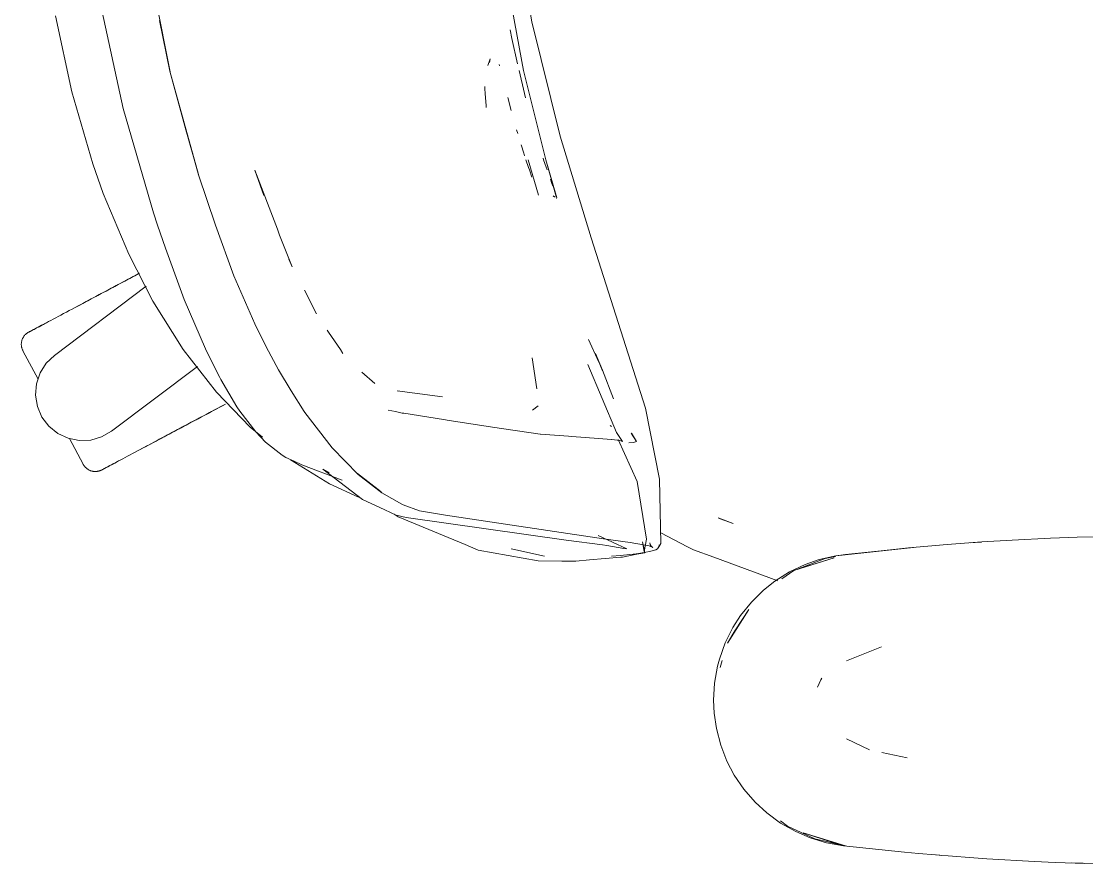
# Model space of a CAD drawing. Header units: millimetres. Extents: x 155927 to 326028, y -36033 to 97293.
# Drawn here: x 202404.6 to 202719, y 11123.2 to 11371.7 of the extents above; entities that cross this region are included whole.
import ezdxf

# ---------------------------------------------------------------- set-up
doc = ezdxf.new("R2010")
doc.units = ezdxf.units.MM
doc.header["$MEASUREMENT"] = 0
doc.layers.add('G-IMPT', color=8, linetype='CONTINUOUS', lineweight=9)
doc.layers.add('I-FURN', color=8, linetype='CONTINUOUS', lineweight=9)

msp = doc.modelspace()

# ---------------------------------------------------------------- linework, layer by layer
at = {"layer": 'G-IMPT'}
for p, q in [((202555.29, 11371.48), (202549.03, 11409.22)), ((202442.33, 11388.05), (202448.55, 11356.8)), ((202448.55, 11356.8), (202442.33, 11387.97)), ((202552.83, 11357.16), (202547.9, 11383.83)), ((202427.98, 11376.77), (202434.65, 11345.98)), ((202419.55, 11350.88), (202414.74, 11373.25)), ((202448.5, 11356.92), (202445.43, 11371.94)), ((202563.61, 11337.79), (202555.29, 11371.48)), ((202548.88, 11369.2), (202549.35, 11366.57)), ((202549.35, 11366.57), (202551.06, 11359.15)), ((202542.94, 11360.57), (202542.26, 11358.62)), ((202542.94, 11360.57), (202542.73, 11359.52)), ((202545.61, 11358.97), (202545.75, 11358.55)), ((202453.16, 11339.67), (202448.5, 11356.92)), ((202448.5, 11356.92), (202456.93, 11326.51)), ((202448.5, 11356.92), (202456.89, 11326.42)), ((202551.51, 11357.18), (202553.06, 11350.42)), ((202552.83, 11357.16), (202559.38, 11330.84)), ((202541.41, 11352.47), (202541.41, 11351.77)), ((202541.51, 11350.4), (202541.41, 11351.77)), ((202425.73, 11329.64), (202419.55, 11350.88)), ((202541.51, 11350.4), (202541.78, 11346.7)), ((202549.21, 11345.34), (202548.21, 11349.2)), ((202553.06, 11350.42), (202553.4, 11349.14)), ((202443.59, 11315.15), (202434.65, 11345.98)), ((202541.78, 11346.7), (202541.82, 11346.21)), ((202549.21, 11345.34), (202548.82, 11346.87)), ((202453.16, 11339.67), (202456.93, 11326.51)), ((202551.12, 11338.55), (202550.78, 11339.67)), ((202563.61, 11337.79), (202572.79, 11307.82)), ((202552.89, 11332.76), (202552.11, 11335.26)), ((202553.14, 11331.98), (202552.89, 11332.76)), ((202428.8, 11320.91), (202425.73, 11329.64)), ((202554.29, 11328.55), (202553.52, 11330.85)), ((202554.18, 11330.85), (202557.22, 11320.42)), ((202558.75, 11330.84), (202558.6, 11331.3)), ((202558.75, 11330.84), (202559.48, 11328.62)), ((202559.38, 11330.84), (202562.65, 11319.62)), ((202559.38, 11330.84), (202562.44, 11320.31)), ((202559.38, 11330.84), (202562.49, 11320.02)), ((202461.9, 11311.51), (202456.89, 11326.42)), ((202473.49, 11327.76), (202476.21, 11320.33)), ((202473.49, 11327.76), (202480.2, 11310.31)), ((202554.29, 11328.55), (202554.55, 11327.83)), ((202555.31, 11325.67), (202554.55, 11327.83)), ((202559.77, 11327.82), (202559.48, 11328.62)), ((202560.76, 11325.06), (202561.1, 11324.09)), ((202561.1, 11324.09), (202561.5, 11323.02)), ((202428.8, 11320.91), (202436.32, 11302.93)), ((202561.55, 11320.16), (202562.17, 11319.77)), ((202561.55, 11320.16), (202561.77, 11320.01)), ((202562.44, 11320.31), (202562.49, 11320.02)), ((202562.65, 11319.62), (202562.51, 11319.38)), ((202443.59, 11315.15), (202444.79, 11311.55)), ((202447.13, 11304.73), (202444.79, 11311.55)), ((202461.9, 11311.51), (202467.36, 11296.63)), ((202480.2, 11310.31), (202480.86, 11308.59)), ((202480.86, 11308.59), (202484.59, 11299.26)), ((202572.79, 11307.82), (202588.78, 11257.58)), ((202447.13, 11304.73), (202452.73, 11289.65)), ((202436.32, 11302.93), (202443.41, 11289.16)), ((202484.59, 11299.26), (202483.59, 11301.5)), ((202467.36, 11296.63), (202473.53, 11282.4)), ((202491.76, 11285.42), (202488.22, 11292.39)), ((202443.41, 11289.16), (202452.38, 11274.86)), ((202454.21, 11285.97), (202452.73, 11289.65)), ((202458.98, 11275.02), (202454.21, 11285.97)), ((202476.92, 11275.67), (202473.53, 11282.4)), ((202495.29, 11279.95), (202494.9, 11280.53)), ((202498.78, 11274.82), (202495.29, 11279.95)), ((202575.08, 11271.14), (202572.03, 11277.85)), ((202452.38, 11274.86), (202462.19, 11262.26)), ((202458.98, 11275.02), (202459.2, 11274.57)), ((202463.2, 11266.56), (202459.2, 11274.57)), ((202476.92, 11275.67), (202480.49, 11268.88)), ((202498.78, 11274.82), (202499.54, 11273.71)), ((202576.1, 11268.56), (202574.08, 11273.68)), ((202576.1, 11268.76), (202574.08, 11273.66)), ((202574.08, 11273.66), (202576.1, 11268.56)), ((202556.75, 11263.23), (202555.35, 11272.39)), ((202580.24, 11250.42), (202571.8, 11270.4)), ((202484.26, 11262.65), (202480.49, 11268.88)), ((202505.06, 11268.18), (202508.97, 11264.85)), ((202576.1, 11268.76), (202579.35, 11260.29)), ((202463.2, 11266.56), (202463.5, 11265.96)), ((202463.5, 11265.96), (202468.24, 11257.97)), ((202556.75, 11263.23), (202556.7, 11263.58)), ((202472.15, 11251.97), (202462.19, 11262.26)), ((202484.26, 11262.65), (202488.14, 11256.56)), ((202528.91, 11260.9), (202515.56, 11262.68)), ((202515.56, 11262.68), (202516.03, 11262.54)), ((202469.1, 11256.68), (202468.24, 11257.97)), ((202557.1, 11258.28), (202555.46, 11257)), ((202592.97, 11236.62), (202588.78, 11257.58)), ((202473.82, 11250.55), (202469.1, 11256.68)), ((202488.14, 11256.56), (202488.31, 11256.3)), ((202496.33, 11245.86), (202488.31, 11256.3)), ((202512.87, 11256.98), (202515.04, 11256.52)), ((202515.04, 11256.52), (202517.02, 11256.1)), ((202517.49, 11256.03), (202517.02, 11256.1)), ((202529.21, 11254.22), (202517.49, 11256.03)), ((202529.21, 11254.22), (202529.82, 11254.13)), ((202530.33, 11254.05), (202529.82, 11254.13)), ((202472.15, 11251.97), (202475.82, 11248.97)), ((202543.69, 11251.94), (202530.33, 11254.05)), ((202543.69, 11251.94), (202557.76, 11249.9)), ((202578.78, 11252.14), (202578.35, 11252.41)), ((202476.71, 11247.52), (202473.82, 11250.55)), ((202557.84, 11249.89), (202557.76, 11249.9)), ((202557.84, 11249.89), (202566.08, 11249.28)), ((202566.08, 11249.28), (202567.07, 11249.2)), ((202567.07, 11249.2), (202574.93, 11248.64)), ((202574.93, 11248.64), (202578.8, 11248.35)), ((202578.88, 11248.34), (202578.8, 11248.35)), ((202578.88, 11248.34), (202581.26, 11248.04)), ((202582, 11247.75), (202580.24, 11250.42)), ((202586.34, 11235.92), (202580.73, 11248.27)), ((202581.28, 11248.04), (202581.26, 11248.04)), ((202581.28, 11248.04), (202582, 11247.75)), ((202586.2, 11247.75), (202584.61, 11250.21)), ((202584.61, 11250.21), (202586.14, 11247.73)), ((202586.14, 11247.73), (202584.65, 11250.2)), ((202481.58, 11243.66), (202476.71, 11247.52)), ((202496.33, 11245.86), (202504.06, 11237.96)), ((202583.91, 11247.28), (202585.27, 11247.45)), ((202585.27, 11247.45), (202586.14, 11247.73)), ((202586.2, 11247.75), (202586.14, 11247.73)), ((202481.58, 11243.66), (202482.71, 11243.04)), ((202482.71, 11243.04), (202485.15, 11241.87)), ((202495.52, 11235.23), (202484.07, 11242.35)), ((202485.15, 11241.87), (202487.38, 11240.8)), ((202499.28, 11236.29), (202487.38, 11240.8)), ((202493.63, 11239.52), (202495.47, 11238.47)), ((202493.63, 11239.52), (202505.33, 11230.58)), ((202504.14, 11231.25), (202495.52, 11235.23)), ((202503.86, 11238.27), (202510.81, 11232.87)), ((202503.86, 11238.27), (202507.43, 11235.46)), ((202511.03, 11232.54), (202504.06, 11237.96)), ((202510.81, 11232.87), (202507.43, 11235.46)), ((202586.34, 11235.92), (202589.06, 11218.87)), ((202592.97, 11236.62), (202593.36, 11217.64)), ((202511.03, 11232.54), (202516.87, 11229.26)), ((202511.85, 11227.54), (202505.33, 11230.58)), ((202516.87, 11229.26), (202517.29, 11229.04)), ((202522.08, 11227.29), (202517.29, 11229.04)), ((202511.85, 11227.54), (202515.22, 11225.97)), ((202514.61, 11226.26), (202515.78, 11225.49)), ((202518.21, 11225.33), (202515.22, 11225.97)), ((202522.08, 11227.29), (202529.75, 11225.99)), ((202545.52, 11223.6), (202529.75, 11225.99)), ((202515.78, 11225.49), (202532.23, 11218.69)), ((202565.43, 11218.65), (202518.21, 11225.33)), ((202576.39, 11219.04), (202545.52, 11223.6)), ((202610.23, 11225.16), (202614.7, 11223.53)), ((202610.23, 11225.16), (202610.82, 11224.9)), ((202614.7, 11223.53), (202610.82, 11224.9)), ((202583.27, 11216.02), (202574.87, 11220.01)), ((202593.29, 11220.82), (202601.19, 11216.68)), ((202728.46, 11219.78), (202716.15, 11219.49)), ((202532.23, 11218.69), (202535.59, 11217.3)), ((202539.45, 11215.71), (202535.59, 11217.3)), ((202565.43, 11218.65), (202576.09, 11217.21)), ((202577.39, 11217), (202576.09, 11217.21)), ((202584.24, 11217.93), (202576.39, 11219.04)), ((202577.39, 11217), (202582.41, 11216.16)), ((202590.51, 11216.82), (202584.24, 11217.93)), ((202587.88, 11218.16), (202588.37, 11215.29)), ((202587.88, 11218.16), (202588.61, 11214.88)), ((202588.37, 11215.29), (202589.06, 11218.87)), ((202589.89, 11216.99), (202590.51, 11216.82)), ((202589.89, 11216.99), (202590.99, 11216.43)), ((202590.09, 11217.87), (202590.16, 11217.37)), ((202590.49, 11216.83), (202590.16, 11217.37)), ((202590.49, 11216.83), (202590.99, 11216.43)), ((202592.38, 11216.1), (202592.75, 11216.6)), ((202593.36, 11217.64), (202592.75, 11216.6)), ((202592.88, 11217.22), (202592.75, 11216.6)), ((202592.75, 11216.6), (202592.77, 11216.67)), ((202592.88, 11217.22), (202592.77, 11216.67)), ((202601.19, 11216.68), (202602.95, 11215.76)), ((202644.97, 11214.03), (202667.93, 11216.48)), ((202644.97, 11214.03), (202666.41, 11216.38)), ((202667.93, 11216.48), (202647.79, 11214.36)), ((202666.41, 11216.38), (202677.8, 11217.36)), ((202688.09, 11218.09), (202677.8, 11217.36)), ((202686.05, 11217.96), (202684.63, 11217.82)), ((202686.05, 11217.96), (202687.95, 11218.05)), ((202688.09, 11218.09), (202696.96, 11218.65)), ((202708.27, 11219.19), (202696.96, 11218.65)), ((202708.27, 11219.19), (202716.15, 11219.49)), ((202557.15, 11212.47), (202539.45, 11215.71)), ((202549.71, 11215.92), (202549.13, 11216.07)), ((202559.01, 11213.88), (202549.71, 11215.92)), ((202581.57, 11213.59), (202572.24, 11212.78)), ((202581.4, 11214.1), (202578.81, 11213.89)), ((202586.08, 11214.62), (202581.4, 11214.1)), ((202581.57, 11213.59), (202582.04, 11213.63)), ((202582.04, 11213.63), (202586.29, 11214.44)), ((202583.27, 11216.02), (202582.41, 11216.16)), ((202586.7, 11214.7), (202586.08, 11214.62)), ((202586.29, 11214.44), (202588.61, 11214.88)), ((202586.7, 11214.7), (202589.98, 11215.23)), ((202591.84, 11215.78), (202589.98, 11215.23)), ((202591.84, 11215.78), (202592.38, 11216.1)), ((202608.93, 11213.57), (202602.95, 11215.76)), ((202627.87, 11206.62), (202608.93, 11213.57)), ((202632.62, 11209.63), (202644.47, 11213.44)), ((202641.84, 11213.23), (202633.66, 11210.03)), ((202635.33, 11210.53), (202644.47, 11213.44)), ((202644.97, 11214.03), (202640.01, 11212.87)), ((202644.89, 11213.81), (202641.84, 11213.23)), ((202644.97, 11214.03), (202647.79, 11214.36)), ((202649.3, 11214.5), (202647.79, 11214.36)), ((202557.15, 11212.47), (202564.12, 11212.44)), ((202564.12, 11212.44), (202568.28, 11212.44)), ((202572.24, 11212.78), (202568.28, 11212.44)), ((202631.3, 11209.23), (202635.88, 11211.42)), ((202632.62, 11209.63), (202635.33, 11210.53)), ((202635.88, 11211.42), (202640.01, 11212.87)), ((202631.3, 11209.23), (202626.97, 11206.5)), ((202632.62, 11209.63), (202629.04, 11207.21)), ((202620.06, 11200.33), (202623.66, 11203.88)), ((202623.66, 11203.88), (202626.97, 11206.5)), ((202613.01, 11188.2), (202619.33, 11198.15)), ((202615.17, 11191.88), (202619.33, 11198.15)), ((202620.06, 11200.33), (202616.87, 11196.36)), ((202614.6, 11192.81), (202616.87, 11196.36)), ((202612.36, 11188.3), (202614.6, 11192.81)), ((202613.01, 11188.2), (202615.17, 11191.88)), ((202612.36, 11188.3), (202610.65, 11183.53)), ((202658.49, 11187.13), (202648.07, 11182.98)), ((202610.09, 11181.4), (202610.65, 11183.53)), ((202611.45, 11183.09), (202610.83, 11181.06)), ((202609.21, 11176.45), (202610.09, 11181.4)), ((202608.91, 11171.41), (202609.21, 11176.45)), ((202639.53, 11175.24), (202640.54, 11177.46)), ((202640.54, 11177.46), (202640.84, 11177.91)), ((202608.91, 11171.41), (202609.08, 11167.56)), ((202609.73, 11163.05), (202609.08, 11167.56)), ((202609.73, 11163.05), (202610.99, 11158.18)), ((202648.16, 11160.03), (202654.94, 11156.76)), ((202612.83, 11153.47), (202610.99, 11158.18)), ((202665.99, 11154.43), (202658.56, 11156)), ((202615.01, 11149.31), (202612.83, 11153.47)), ((202615.01, 11149.31), (202617.85, 11145.14)), ((202617.85, 11145.14), (202621.17, 11141.31)), ((202624.6, 11138.14), (202621.17, 11141.31)), ((202624.6, 11138.14), (202628.69, 11135.14)), ((202628.65, 11135.83), (202630.75, 11134.24)), ((202633.13, 11132.63), (202628.69, 11135.14)), ((202638.82, 11130.5), (202630.75, 11134.24)), ((202633.13, 11132.63), (202637.37, 11130.82)), ((202647.79, 11128.46), (202635.33, 11132.29)), ((202635.33, 11132.29), (202644.47, 11129.38)), ((202637.37, 11130.82), (202642.23, 11129.35)), ((202638.82, 11130.5), (202647.22, 11128.59)), ((202647.28, 11128.46), (202642.23, 11129.35)), ((202647.79, 11128.46), (202644.47, 11129.38)), ((202665.2, 11126.55), (202647.28, 11128.46)), ((202669.33, 11126.21), (202665.2, 11126.55)), ((202684.39, 11124.96), (202669.33, 11126.21)), ((202676.2, 11125.61), (202674.53, 11125.78)), ((202684.39, 11124.96), (202689.48, 11124.63)), ((202689.48, 11124.63), (202703.62, 11123.82)), ((202709.64, 11123.57), (202703.62, 11123.82)), ((202709.64, 11123.57), (202721.4, 11123.18)), ((202714.53, 11123.43), (202716.46, 11123.32)), ((202716.46, 11123.32), (202717.96, 11123.31))]:
    msp.add_line(p, q, dxfattribs=at)
at = {"layer": 'I-FURN'}
for p, q in [((202435.18, 11295.06), (202434.18, 11294.53)), ((202434.64, 11294.77), (202435.64, 11295.3)), ((202436.18, 11295.58), (202435.18, 11295.06)), ((202435.64, 11295.3), (202436.63, 11295.83)), ((202437.16, 11296.11), (202436.18, 11295.58)), ((202436.63, 11295.83), (202437.62, 11296.35)), ((202438.14, 11296.63), (202437.16, 11296.11)), ((202437.62, 11296.35), (202438.59, 11296.87)), ((202439.11, 11297.15), (202438.14, 11296.63)), ((202438.59, 11296.87), (202439.55, 11297.38)), ((202414.41, 11273.13), (202441.48, 11293.52)), ((202429.16, 11291.86), (202428.17, 11291.33)), ((202428.63, 11291.57), (202429.63, 11292.1)), ((202430.17, 11292.39), (202429.16, 11291.86)), ((202429.63, 11292.1), (202430.63, 11292.63)), ((202431.17, 11292.92), (202430.17, 11292.39)), ((202430.63, 11292.63), (202431.63, 11293.17)), ((202432.18, 11293.46), (202431.17, 11292.92)), ((202431.63, 11293.17), (202432.64, 11293.7)), ((202433.18, 11293.99), (202432.18, 11293.46)), ((202432.64, 11293.7), (202433.64, 11294.24)), ((202434.18, 11294.53), (202433.18, 11293.99)), ((202433.64, 11294.24), (202434.64, 11294.77)), ((202423.3, 11288.74), (202422.37, 11288.24)), ((202422.8, 11288.47), (202423.74, 11288.97)), ((202424.25, 11289.25), (202423.3, 11288.74)), ((202423.74, 11288.97), (202424.7, 11289.48)), ((202425.22, 11289.76), (202424.25, 11289.25)), ((202424.7, 11289.48), (202425.67, 11290)), ((202426.19, 11290.28), (202425.22, 11289.76)), ((202425.67, 11290), (202426.64, 11290.52)), ((202427.18, 11290.8), (202426.19, 11290.28)), ((202426.64, 11290.52), (202427.63, 11291.04)), ((202428.17, 11291.33), (202427.18, 11290.8)), ((202427.63, 11291.04), (202428.63, 11291.57)), ((202417.94, 11285.89), (202417.11, 11285.45)), ((202418.78, 11286.34), (202417.94, 11285.89)), ((202419.65, 11286.8), (202418.78, 11286.34)), ((202420.54, 11287.27), (202419.65, 11286.8)), ((202421.44, 11287.75), (202420.54, 11287.27)), ((202420.95, 11287.49), (202421.87, 11287.98)), ((202422.37, 11288.24), (202421.44, 11287.75)), ((202421.87, 11287.98), (202422.8, 11288.47)), ((202411.47, 11282.45), (202410.9, 11282.15)), ((202411.16, 11282.28), (202411.74, 11282.59)), ((202412.07, 11282.77), (202411.47, 11282.45)), ((202412.7, 11283.1), (202412.07, 11282.77)), ((202413.37, 11283.46), (202412.7, 11283.1)), ((202414.06, 11283.83), (202413.37, 11283.46)), ((202414.78, 11284.21), (202414.06, 11283.83)), ((202415.53, 11284.61), (202414.78, 11284.21)), ((202416.31, 11285.02), (202415.53, 11284.61)), ((202417.11, 11285.45), (202416.31, 11285.02)), ((202405.71, 11279.14), (202405.83, 11279.26)), ((202405.83, 11279.26), (202405.94, 11279.37)), ((202405.94, 11279.37), (202406.06, 11279.47)), ((202406.06, 11279.47), (202406.19, 11279.57)), ((202406.19, 11279.57), (202406.32, 11279.67)), ((202406.32, 11279.67), (202406.45, 11279.76)), ((202406.45, 11279.76), (202406.59, 11279.85)), ((202406.59, 11279.85), (202406.73, 11279.93)), ((202406.73, 11279.93), (202406.77, 11279.95)), ((202406.81, 11279.97), (202406.77, 11279.95)), ((202406.77, 11279.95), (202406.79, 11279.96)), ((202406.77, 11279.95), (202406.77, 11279.95)), ((202406.79, 11279.96), (202406.85, 11279.99)), ((202406.9, 11280.02), (202406.81, 11279.97)), ((202406.85, 11279.99), (202406.95, 11280.04)), ((202407.02, 11280.08), (202406.9, 11280.02)), ((202406.95, 11280.04), (202407.09, 11280.12)), ((202407.18, 11280.17), (202407.02, 11280.08)), ((202407.09, 11280.12), (202407.27, 11280.21)), ((202407.38, 11280.27), (202407.18, 11280.17)), ((202407.27, 11280.21), (202407.49, 11280.33)), ((202407.62, 11280.4), (202407.38, 11280.27)), ((202407.49, 11280.33), (202407.75, 11280.47)), ((202407.9, 11280.55), (202407.62, 11280.4)), ((202407.75, 11280.47), (202408.04, 11280.63)), ((202408.22, 11280.72), (202407.9, 11280.55)), ((202408.04, 11280.63), (202408.38, 11280.8)), ((202408.58, 11280.91), (202408.22, 11280.72)), ((202408.38, 11280.8), (202408.75, 11281)), ((202408.97, 11281.12), (202408.58, 11280.91)), ((202408.75, 11281), (202409.16, 11281.22)), ((202409.4, 11281.35), (202408.97, 11281.12)), ((202409.16, 11281.22), (202409.61, 11281.46)), ((202409.86, 11281.59), (202409.4, 11281.35)), ((202409.61, 11281.46), (202410.09, 11281.71)), ((202410.36, 11281.86), (202409.86, 11281.59)), ((202410.09, 11281.71), (202410.61, 11281.99)), ((202410.9, 11282.15), (202410.36, 11281.86)), ((202410.61, 11281.99), (202411.16, 11282.28)), ((202404.63, 11276.52), (202404.64, 11276.68)), ((202404.63, 11276.35), (202404.63, 11276.52)), ((202404.63, 11276.19), (202404.63, 11276.35)), ((202404.64, 11276.03), (202404.63, 11276.19)), ((202404.64, 11276.68), (202404.65, 11276.84)), ((202404.65, 11276.84), (202404.67, 11277)), ((202404.67, 11277), (202404.7, 11277.16)), ((202404.7, 11277.16), (202404.74, 11277.31)), ((202404.74, 11277.31), (202404.78, 11277.47)), ((202404.78, 11277.47), (202404.82, 11277.62)), ((202404.82, 11277.62), (202404.87, 11277.78)), ((202404.87, 11277.78), (202404.93, 11277.93)), ((202404.93, 11277.93), (202405, 11278.07)), ((202405, 11278.07), (202405.07, 11278.22)), ((202405.07, 11278.22), (202405.14, 11278.36)), ((202405.14, 11278.36), (202405.23, 11278.5)), ((202405.23, 11278.5), (202405.31, 11278.64)), ((202405.31, 11278.64), (202405.41, 11278.77)), ((202405.41, 11278.77), (202405.5, 11278.9)), ((202405.5, 11278.9), (202405.61, 11279.02)), ((202405.61, 11279.02), (202405.71, 11279.14)), ((202404.66, 11275.87), (202404.64, 11276.03)), ((202404.69, 11275.71), (202404.66, 11275.87)), ((202404.72, 11275.55), (202404.69, 11275.71)), ((202404.75, 11275.4), (202404.72, 11275.55)), ((202404.8, 11275.24), (202404.75, 11275.4)), ((202404.84, 11275.09), (202404.8, 11275.24)), ((202404.9, 11274.94), (202404.84, 11275.09)), ((202404.96, 11274.79), (202404.9, 11274.94)), ((202405.03, 11274.64), (202404.96, 11274.79)), ((202405.1, 11274.5), (202405.03, 11274.64)), ((202405.1, 11274.5), (202409.57, 11266.09)), ((202411.98, 11270.79), (202414.41, 11273.13)), ((202410.19, 11267.93), (202411.98, 11270.79)), ((202456.57, 11269.85), (202431.26, 11250.78)), ((202409.12, 11264.73), (202410.19, 11267.93)), ((202408.85, 11261.37), (202409.12, 11264.73)), ((202409.4, 11258.04), (202408.85, 11261.37)), ((202410.73, 11254.94), (202409.4, 11258.04)), ((202461.15, 11256.76), (202462.1, 11257.27)), ((202462.61, 11257.54), (202461.66, 11257.04)), ((202462.1, 11257.27), (202463.04, 11257.77)), ((202463.54, 11258.04), (202462.61, 11257.54)), ((202463.04, 11257.77), (202463.96, 11258.26)), ((202464.45, 11258.52), (202463.54, 11258.04)), ((202463.96, 11258.26), (202464.87, 11258.74)), ((202412.76, 11252.25), (202410.73, 11254.94)), ((202455.24, 11253.62), (202456.24, 11254.15)), ((202456.78, 11254.44), (202455.78, 11253.91)), ((202456.24, 11254.15), (202457.24, 11254.68)), ((202457.77, 11254.97), (202456.78, 11254.44)), ((202457.24, 11254.68), (202458.23, 11255.21)), ((202458.76, 11255.49), (202457.77, 11254.97)), ((202458.23, 11255.21), (202459.21, 11255.73)), ((202459.74, 11256.01), (202458.76, 11255.49)), ((202459.21, 11255.73), (202460.19, 11256.25)), ((202460.71, 11256.53), (202459.74, 11256.01)), ((202460.19, 11256.25), (202461.15, 11256.76)), ((202461.66, 11257.04), (202460.71, 11256.53)), ((202415.37, 11250.12), (202412.76, 11252.25)), ((202449.23, 11250.43), (202450.22, 11250.95)), ((202450.76, 11251.24), (202449.76, 11250.71)), ((202450.22, 11250.95), (202451.22, 11251.49)), ((202451.76, 11251.77), (202450.76, 11251.24)), ((202451.22, 11251.49), (202452.22, 11252.02)), ((202452.77, 11252.31), (202451.76, 11251.77)), ((202452.22, 11252.02), (202453.23, 11252.55)), ((202453.77, 11252.84), (202452.77, 11252.31)), ((202453.23, 11252.55), (202454.23, 11253.09)), ((202454.78, 11253.38), (202453.77, 11252.84)), ((202454.23, 11253.09), (202455.24, 11253.62)), ((202455.78, 11253.91), (202454.78, 11253.38)), ((202418.42, 11248.67), (202415.37, 11250.12)), ((202421.73, 11248), (202418.42, 11248.67)), ((202418.88, 11248.58), (202422.91, 11241)), ((202425.1, 11248.14), (202421.73, 11248)), ((202428.34, 11249.09), (202425.1, 11248.14)), ((202431.26, 11250.78), (202428.34, 11249.09)), ((202443.46, 11247.36), (202444.39, 11247.85)), ((202444.9, 11248.12), (202443.96, 11247.63)), ((202444.39, 11247.85), (202445.34, 11248.36)), ((202445.85, 11248.63), (202444.9, 11248.12)), ((202445.34, 11248.36), (202446.29, 11248.87)), ((202446.81, 11249.14), (202445.85, 11248.63)), ((202446.29, 11248.87), (202447.26, 11249.38)), ((202447.79, 11249.66), (202446.81, 11249.14)), ((202447.26, 11249.38), (202448.24, 11249.9)), ((202448.77, 11250.18), (202447.79, 11249.66)), ((202448.24, 11249.9), (202449.23, 11250.43)), ((202449.76, 11250.71), (202448.77, 11250.18)), ((202438.27, 11244.6), (202439.08, 11245.03)), ((202439.08, 11245.03), (202439.92, 11245.48)), ((202440.38, 11245.72), (202439.53, 11245.27)), ((202439.92, 11245.48), (202440.77, 11245.93)), ((202441.25, 11246.18), (202440.38, 11245.72)), ((202440.77, 11245.93), (202441.65, 11246.4)), ((202442.13, 11246.65), (202441.25, 11246.18)), ((202441.65, 11246.4), (202442.55, 11246.87)), ((202443.04, 11247.14), (202442.13, 11246.65)), ((202442.55, 11246.87), (202443.46, 11247.36)), ((202443.96, 11247.63), (202443.04, 11247.14)), ((202432.5, 11241.53), (202431.96, 11241.24)), ((202432.2, 11241.37), (202432.75, 11241.67)), ((202433.06, 11241.83), (202432.5, 11241.53)), ((202432.75, 11241.67), (202433.34, 11241.98)), ((202433.34, 11241.98), (202433.95, 11242.3)), ((202433.95, 11242.3), (202434.6, 11242.65)), ((202434.6, 11242.65), (202435.28, 11243.01)), ((202435.28, 11243.01), (202435.99, 11243.39)), ((202435.99, 11243.39), (202436.72, 11243.78)), ((202436.72, 11243.78), (202437.48, 11244.18)), ((202437.48, 11244.18), (202438.27, 11244.6)), ((202422.93, 11240.96), (202422.91, 11241)), ((202423.01, 11240.82), (202422.93, 11240.96)), ((202423.1, 11240.68), (202423.01, 11240.82)), ((202423.19, 11240.55), (202423.1, 11240.68)), ((202423.29, 11240.42), (202423.19, 11240.55)), ((202423.39, 11240.3), (202423.29, 11240.42)), ((202423.49, 11240.17), (202423.39, 11240.3)), ((202423.6, 11240.06), (202423.49, 11240.17)), ((202423.72, 11239.95), (202423.6, 11240.06)), ((202423.84, 11239.84), (202423.72, 11239.95)), ((202423.96, 11239.73), (202423.84, 11239.84)), ((202424.09, 11239.64), (202423.96, 11239.73)), ((202424.22, 11239.54), (202424.09, 11239.64)), ((202424.36, 11239.46), (202424.22, 11239.54)), ((202424.5, 11239.38), (202424.36, 11239.46)), ((202424.64, 11239.3), (202424.5, 11239.38)), ((202424.79, 11239.23), (202424.64, 11239.3)), ((202424.93, 11239.16), (202424.79, 11239.23)), ((202425.08, 11239.11), (202424.93, 11239.16)), ((202425.24, 11239.05), (202425.08, 11239.11)), ((202425.39, 11239.01), (202425.24, 11239.05)), ((202425.55, 11238.97), (202425.39, 11239.01)), ((202425.7, 11238.93), (202425.55, 11238.97)), ((202425.86, 11238.91), (202425.7, 11238.93)), ((202426.02, 11238.89), (202425.86, 11238.91)), ((202426.18, 11238.87), (202426.02, 11238.89)), ((202426.34, 11238.86), (202426.18, 11238.87)), ((202426.51, 11238.86), (202426.34, 11238.86)), ((202426.67, 11238.86), (202426.51, 11238.86)), ((202426.83, 11238.88), (202426.67, 11238.86)), ((202426.99, 11238.89), (202426.83, 11238.88)), ((202427.15, 11238.92), (202426.99, 11238.89)), ((202427.31, 11238.95), (202427.15, 11238.92)), ((202427.46, 11238.98), (202427.31, 11238.95)), ((202427.62, 11239.03), (202427.46, 11238.98)), ((202427.77, 11239.08), (202427.62, 11239.03)), ((202427.92, 11239.13), (202427.77, 11239.08)), ((202428.07, 11239.19), (202427.92, 11239.13)), ((202428.22, 11239.26), (202428.07, 11239.19)), ((202428.36, 11239.33), (202428.22, 11239.26)), ((202428.37, 11239.34), (202428.36, 11239.33)), ((202428.36, 11239.33), (202428.38, 11239.34)), ((202428.41, 11239.36), (202428.37, 11239.34)), ((202428.38, 11239.34), (202428.44, 11239.37)), ((202428.49, 11239.4), (202428.41, 11239.36)), ((202428.44, 11239.37), (202428.54, 11239.43)), ((202428.61, 11239.47), (202428.49, 11239.4)), ((202428.54, 11239.43), (202428.68, 11239.5)), ((202428.78, 11239.55), (202428.61, 11239.47)), ((202428.68, 11239.5), (202428.86, 11239.6)), ((202428.98, 11239.66), (202428.78, 11239.55)), ((202428.86, 11239.6), (202429.08, 11239.72)), ((202429.22, 11239.79), (202428.98, 11239.66)), ((202429.08, 11239.72), (202429.34, 11239.85)), ((202429.5, 11239.94), (202429.22, 11239.79)), ((202429.34, 11239.85), (202429.64, 11240.01)), ((202429.82, 11240.1), (202429.5, 11239.94)), ((202429.64, 11240.01), (202429.97, 11240.19)), ((202430.17, 11240.29), (202429.82, 11240.1)), ((202429.97, 11240.19), (202430.35, 11240.39)), ((202430.56, 11240.5), (202430.17, 11240.29)), ((202430.35, 11240.39), (202430.76, 11240.61)), ((202430.99, 11240.73), (202430.56, 11240.5)), ((202430.76, 11240.61), (202431.2, 11240.84)), ((202431.46, 11240.98), (202430.99, 11240.73)), ((202431.2, 11240.84), (202431.69, 11241.1)), ((202431.96, 11241.24), (202431.46, 11240.98)), ((202431.69, 11241.1), (202432.2, 11241.37))]:
    msp.add_line(p, q, dxfattribs=at)

doc.saveas('drawing.dxf')
